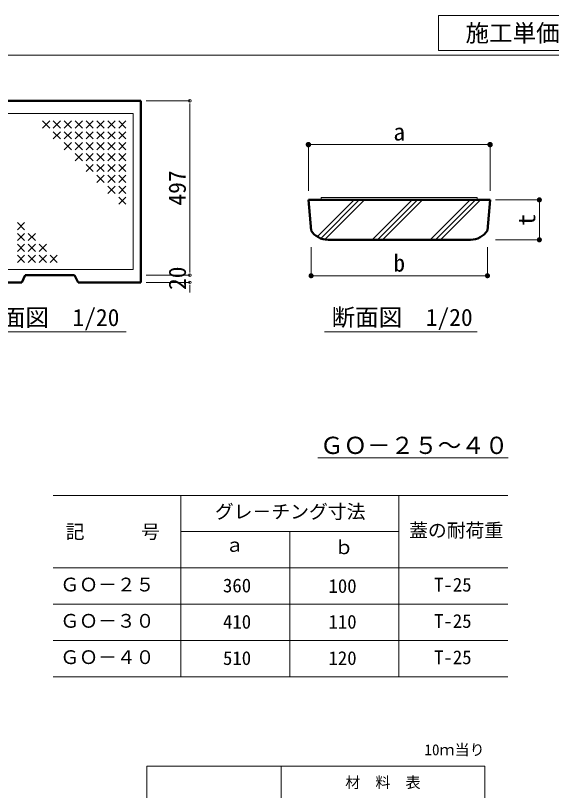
# Model space of a CAD drawing. Units: millimetres at full size, sheet at 1:10; details may follow other scales. Extents: x 130 to 2868, y 2298 to 4165.
# Drawn here: x 1548 to 2285, y 3097 to 4165 of the extents above; entities that cross this region are included whole.
import ezdxf
from ezdxf.enums import TextEntityAlignment as Align

# ---------------------------------------------------------------- set-up
doc = ezdxf.new("R2010")
doc.units = ezdxf.units.MM
doc.header["$LTSCALE"] = 10
doc.linetypes.add('USER1', pattern=[120, 60, -60])
doc.linetypes.add('USER2', pattern=[50, 37.5, -12.5])
for name, color, linetype, lineweight in [('0_2', 7, 'Continuous', 13), ('_0-0_', 7, 'Continuous', 13), ('D-DCR', 7, 'Continuous', 13), ('D-STR', 1, 'Continuous', 50), ('ハッチ', 4, 'Continuous', 13), ('寸法', 1, 'Continuous', 13)]:
    doc.layers.add(name, color=color, linetype=linetype, lineweight=lineweight)
doc.styles.add('ＭＳ ゴシック', font='')
doc.styles.get('ＭＳ ゴシック').set_extended_font_data('MS Gothic')

# ---------------------------------------------------------------- blocks, each defined once
blk = doc.blocks.new('filled_dot')
at = {"color": 0, "linetype": 'Continuous', "lineweight": -2, "const_width": 1.25}
blk.add_lwpolyline([(-0.625, 0, 1), (0.625, 0, 1)], format="xyb", close=True, dxfattribs=at)

msp = doc.modelspace()

# ---------------------------------------------------------------- linework, layer by layer
at = {"layer": '0_2'}
for p, q in [((1728.09, 3131.02), (1728.09, 2792.02)), ((1728.09, 3131.02), (2193.09, 3131.02)), ((1913.09, 3131.02), (1913.09, 2792.02)), ((2193.09, 3131.02), (2193.09, 2792.02))]:
    msp.add_line(p, q, dxfattribs=at)
at = {"layer": '_0-0_'}
for p, q in [((2129.44, 4164.84), (2868.46, 4164.84)), ((2129.44, 4164.84), (2129.44, 4116.47)), ((2129.44, 4116.47), (2868.46, 4116.47))]:
    msp.add_line(p, q, dxfattribs=at)
at = {"layer": '_0-0_', "color": 6}
msp.add_lwpolyline([(2868.46, 4109.98), (130.34, 4109.98), (130.34, 2298.17), (2868.46, 2298.17)], close=True, dxfattribs=at)
at = {"layer": 'D-DCR'}
for p, q in [((1709.6, 4029.78), (1480.11, 4029.78)), ((1709.6, 3814.78), (1709.6, 4029.78)), ((1584.6, 4009.78), (1594.6, 4019.78)), ((1584.6, 4019.78), (1594.6, 4009.78)), ((1599.6, 4009.78), (1609.6, 4019.78)), ((1599.6, 4019.78), (1609.6, 4009.78)), ((1614.6, 4009.78), (1624.6, 4019.78)), ((1614.6, 4019.78), (1624.6, 4009.78)), ((1629.6, 4009.78), (1639.6, 4019.78)), ((1629.6, 4019.78), (1639.6, 4009.78)), ((1644.6, 4009.78), (1654.6, 4019.78)), ((1644.6, 4019.78), (1654.6, 4009.78)), ((1659.6, 4009.78), (1669.6, 4019.78)), ((1659.6, 4019.78), (1669.6, 4009.78)), ((1674.6, 4009.78), (1684.6, 4019.78)), ((1674.6, 4019.78), (1684.6, 4009.78)), ((1689.6, 4009.78), (1699.6, 4019.78)), ((1689.6, 4019.78), (1699.6, 4009.78)), ((1599.6, 3994.78), (1609.6, 4004.78)), ((1599.6, 4004.78), (1609.6, 3994.78)), ((1614.6, 3994.78), (1624.6, 4004.78)), ((1614.6, 4004.78), (1624.6, 3994.78)), ((1629.6, 3994.78), (1639.6, 4004.78)), ((1629.6, 4004.78), (1639.6, 3994.78)), ((1644.6, 3994.78), (1654.6, 4004.78)), ((1644.6, 4004.78), (1654.6, 3994.78)), ((1659.6, 3994.78), (1669.6, 4004.78)), ((1659.6, 4004.78), (1669.6, 3994.78)), ((1674.6, 3994.78), (1684.6, 4004.78)), ((1674.6, 4004.78), (1684.6, 3994.78)), ((1689.6, 3994.78), (1699.6, 4004.78)), ((1689.6, 4004.78), (1699.6, 3994.78)), ((1614.6, 3979.78), (1624.6, 3989.78)), ((1614.6, 3989.78), (1624.6, 3979.78)), ((1629.6, 3979.78), (1639.6, 3989.78)), ((1629.6, 3989.78), (1639.6, 3979.78)), ((1644.6, 3979.78), (1654.6, 3989.78)), ((1644.6, 3989.78), (1654.6, 3979.78)), ((1659.6, 3979.78), (1669.6, 3989.78)), ((1659.6, 3989.78), (1669.6, 3979.78)), ((1674.6, 3979.78), (1684.6, 3989.78)), ((1674.6, 3989.78), (1684.6, 3979.78)), ((1689.6, 3979.78), (1699.6, 3989.78)), ((1689.6, 3989.78), (1699.6, 3979.78)), ((1629.6, 3964.78), (1639.6, 3974.78)), ((1629.6, 3974.78), (1639.6, 3964.78)), ((1644.6, 3964.78), (1654.6, 3974.78)), ((1644.6, 3974.78), (1654.6, 3964.78)), ((1659.6, 3964.78), (1669.6, 3974.78)), ((1659.6, 3974.78), (1669.6, 3964.78)), ((1674.6, 3964.78), (1684.6, 3974.78)), ((1674.6, 3974.78), (1684.6, 3964.78)), ((1689.6, 3964.78), (1699.6, 3974.78)), ((1689.6, 3974.78), (1699.6, 3964.78)), ((1644.6, 3949.78), (1654.6, 3959.78)), ((1644.6, 3959.78), (1654.6, 3949.78)), ((1659.6, 3949.78), (1669.6, 3959.78)), ((1659.6, 3959.78), (1669.6, 3949.78)), ((1674.6, 3949.78), (1684.6, 3959.78)), ((1674.6, 3959.78), (1684.6, 3949.78)), ((1689.6, 3949.78), (1699.6, 3959.78)), ((1689.6, 3959.78), (1699.6, 3949.78)), ((1659.6, 3934.78), (1669.6, 3944.78)), ((1659.6, 3944.78), (1669.6, 3934.78)), ((1674.6, 3934.78), (1684.6, 3944.78)), ((1674.6, 3944.78), (1684.6, 3934.78)), ((1689.6, 3934.78), (1699.6, 3944.78)), ((1689.6, 3944.78), (1699.6, 3934.78)), ((1674.6, 3919.78), (1684.6, 3929.78)), ((1674.6, 3929.78), (1684.6, 3919.78)), ((1689.6, 3919.78), (1699.6, 3929.78)), ((1689.6, 3929.78), (1699.6, 3919.78)), ((1689.6, 3914.78), (1699.6, 3904.78)), ((1689.6, 3904.78), (1699.6, 3914.78)), ((1560.11, 3879.78), (1550.11, 3869.78)), ((1560.11, 3869.78), (1550.11, 3879.78)), ((1560.11, 3864.78), (1550.11, 3854.78)), ((1560.11, 3854.78), (1550.11, 3864.78)), ((1575.11, 3864.78), (1565.11, 3854.78)), ((1575.11, 3854.78), (1565.11, 3864.78)), ((1560.11, 3849.78), (1550.11, 3839.78)), ((1560.11, 3839.78), (1550.11, 3849.78)), ((1575.11, 3849.78), (1565.11, 3839.78)), ((1575.11, 3839.78), (1565.11, 3849.78)), ((1590.11, 3849.78), (1580.11, 3839.78)), ((1590.11, 3839.78), (1580.11, 3849.78)), ((1560.11, 3834.78), (1550.11, 3824.78)), ((1560.11, 3824.78), (1550.11, 3834.78)), ((1575.11, 3834.78), (1565.11, 3824.78)), ((1575.11, 3824.78), (1565.11, 3834.78)), ((1590.11, 3834.78), (1580.11, 3824.78)), ((1590.11, 3824.78), (1580.11, 3834.78)), ((1605.11, 3834.78), (1595.11, 3824.78)), ((1605.11, 3824.78), (1595.11, 3834.78)), ((1709.6, 3814.78), (1480.11, 3814.78))]:
    msp.add_line(p, q, dxfattribs=at)
at = {"layer": 'D-DCR', "linetype": 'USER1'}
for p, q in [((2182.85, 3914.38), (1968.36, 3914.38)), ((1968.36, 3914.38), (1968.36, 3910.88)), ((2182.85, 3914.38), (2182.85, 3910.88))]:
    msp.add_line(p, q, dxfattribs=at)
at = {"layer": 'D-STR'}
for p, q in [((1469.85, 4047.28), (1719.85, 4047.28)), ((1719.85, 4047.28), (1719.85, 3797.28)), ((1950.65, 3910.88), (2200.56, 3910.88)), ((1950.65, 3910.88), (1954.29, 3868.8)), ((2200.56, 3910.88), (2196.92, 3868.8)), ((1977.6, 3855.88), (2173.6, 3855.88)), ((1561.1, 3807.28), (1556.1, 3797.28)), ((1561.1, 3807.28), (1628.6, 3807.28)), ((1628.6, 3807.28), (1633.6, 3797.28)), ((1556.1, 3797.28), (1469.85, 3797.28)), ((1633.6, 3797.28), (1719.85, 3797.28))]:
    msp.add_line(p, q, dxfattribs=at)
for centre, start, end in [((1977.6, 3883.38), 212.0156, 270), ((2173.6, 3883.38), 270, 327.9844)]:
    msp.add_arc(centre, 27.5, start, end, dxfattribs=at)
at = {"layer": 'ハッチ'}
for p, q in [((1962.84, 3860.18), (2013.55, 3910.88)), ((1967.53, 3857.79), (2020.62, 3910.88)), ((2038.43, 3855.88), (2093.43, 3910.88)), ((2045.5, 3855.88), (2100.5, 3910.88)), ((2118.31, 3855.88), (2173.31, 3910.88)), ((2125.38, 3855.88), (2180.38, 3910.88))]:
    msp.add_line(p, q, dxfattribs=at)
at = {"layer": 'ハッチ', "linetype": 'USER2'}
for p, q in [((1973.06, 3856.26), (2027.69, 3910.88)), ((2052.57, 3855.88), (2107.57, 3910.88)), ((2132.45, 3855.88), (2187.45, 3910.88))]:
    msp.add_line(p, q, dxfattribs=at)
at = {"layer": '寸法'}
for p, q in [((1727.35, 4047.28), (1787.55, 4047.28)), ((1787.55, 4043.78), (1787.55, 4040.28)), ((1787.55, 4040.28), (1787.55, 3814.28)), ((1950.6, 3987.01), (2200.56, 3987.01)), ((1950.6, 3923.19), (1950.6, 3987.01)), ((2200.56, 3923.19), (2200.56, 3987.01)), ((2208.1, 3910.88), (2268.3, 3910.88)), ((2268.3, 3910.88), (2268.3, 3855.88)), ((2208.1, 3855.88), (2268.3, 3855.88)), ((1954.3, 3845.67), (1954.3, 3806.44)), ((2196.92, 3845.67), (2196.92, 3806.44)), ((1787.55, 3814.28), (1787.55, 3821.28)), ((1787.55, 3810.78), (1787.55, 3814.28)), ((1787.55, 3810.78), (1787.55, 3814.28)), ((1727.35, 3807.28), (1787.55, 3807.28)), ((1727.35, 3807.28), (1787.55, 3807.28)), ((2196.92, 3806.44), (1954.3, 3806.44)), ((1727.35, 3797.28), (1787.55, 3797.28)), ((1787.55, 3793.78), (1787.55, 3790.28)), ((1787.55, 3790.28), (1787.55, 3783.28))]:
    msp.add_line(p, q, dxfattribs=at)
at = {"layer": '寸法', "color": 3}
for p, q in [((1491.63, 3729.31), (1699.93, 3729.31)), ((1972.85, 3729.31), (2182.87, 3729.31)), ((1963.58, 3555.81), (2225.57, 3555.81)), ((1599.62, 3503.94), (2224.85, 3503.94)), ((1774.85, 3503.78), (1774.85, 3253.94)), ((2074.85, 3503.78), (2074.85, 3253.94)), ((1774.85, 3453.94), (2074.85, 3453.94)), ((1924.85, 3454.25), (1924.85, 3253.94)), ((1599.62, 3403.94), (2224.85, 3403.94)), ((1599.62, 3353.94), (2224.85, 3353.94)), ((1599.62, 3303.94), (2224.85, 3303.94)), ((1599.62, 3253.94), (2224.85, 3253.94))]:
    msp.add_line(p, q, dxfattribs=at)
at = {"layer": '寸法'}
for centre, start, end in [((1787.55, 4047.28), 90, 270), ((1787.55, 4047.28), 270, 90), ((1787.55, 3807.28), 90, 270), ((1787.55, 3807.28), 90, 270), ((1787.55, 3807.28), 270, 90), ((1787.55, 3807.28), 270, 90), ((1787.55, 3797.28), 90, 270), ((1787.55, 3797.28), 270, 90)]:
    msp.add_arc(centre, 1.75, start, end, dxfattribs=at)

# ---------------------------------------------------------------- block references
for p, xscale, yscale in [((1950.6, 3987.01), 3, 3), ((1954.3, 3806.44), 2.8, 2.8)]:
    msp.add_blockref('filled_dot', p, dxfattribs=dict(at, xscale=xscale, yscale=yscale))
for p, xscale, yscale, rotation in [((2200.56, 3987.01), 3, 3, 180), ((2268.3, 3910.88), 2.8, 2.8, 270), ((2268.3, 3855.88), 2.8, 2.8, 90), ((2196.92, 3806.44), 2.8, 2.8, 180)]:
    msp.add_blockref('filled_dot', p, dxfattribs=dict(at, xscale=xscale, yscale=yscale, rotation=rotation))

# ---------------------------------------------------------------- texts
at = {"layer": '_0-0_', "style": 'ＭＳ ゴシック'}
for s, height, p in [('施工単価コ－ド', 23.74, (2280.04, 4140.66)), ('材\u3000料\u3000表', 15.19, (2053.09, 3108.52))]:
    msp.add_text(s, height=height, dxfattribs=at).set_placement(p, align=Align.MIDDLE_CENTER)
msp.add_text('10ｍ当り', height=15.19, dxfattribs=at).set_placement((2193.09, 3153.52), align=Align.MIDDLE_RIGHT)
at = {"layer": '寸法', "style": 'ＭＳ ゴシック'}
for s, p in [('a', (2075.58, 4004.51)), ('b', (2075.61, 3823.94))]:
    msp.add_text(s, height=23.74, dxfattribs=at).set_placement(p, align=Align.MIDDLE_CENTER)
at = {"layer": '寸法', "color": 3, "style": 'ＭＳ ゴシック'}
for s, p in [('497', (1770.05, 3927.28)), ('20', (1770.22, 3802.92))]:
    msp.add_text(s, height=23.74, rotation=90, dxfattribs=at).set_placement(p, align=Align.MIDDLE_CENTER)
at = {"layer": '寸法', "style": 'ＭＳ ゴシック'}
msp.add_text('t', height=23.74, rotation=90, dxfattribs=at).set_placement((2250.8, 3883.38), align=Align.MIDDLE_CENTER)
at = {"layer": '寸法', "color": 3, "style": 'ＭＳ ゴシック'}
for s, height, p in [('平面図\u30001/20', 23.74, (1496.44, 3729.94)), ('断面図\u30001/20', 23.74, (1982.48, 3730.13)), ('ＧＯ－２５～４０', 23.74, (1966.59, 3553.81)), ('グレ－チング寸法', 18.99, (1821.9, 3466.32)), ('記\u3000\u3000\u3000号', 18.99, (1616.63, 3438.71)), ('蓋の耐荷重', 18.99, (2089.1, 3440.53)), ('ａ', 18.99, (1836.08, 3420.44)), ('ｂ', 18.99, (1986.53, 3417.25)), ('ＧＯ－２５', 18.99, (1609.25, 3365.88)), ('360', 18.99, (1833.02, 3364.61)), ('100', 18.99, (1978.15, 3363.89)), ('T-25', 18.99, (2123.41, 3365.67)), ('ＧＯ－３０', 18.99, (1609.25, 3315.88)), ('410', 18.99, (1833.02, 3314.61)), ('110', 18.99, (1978.15, 3314.61)), ('T-25', 18.99, (2123.41, 3315.67)), ('ＧＯ－４０', 18.99, (1609.25, 3265.88)), ('510', 18.99, (1833.02, 3264.61)), ('120', 18.99, (1978.15, 3264.61)), ('T-25', 18.99, (2123.41, 3265.67))]:
    msp.add_text(s, height=height, dxfattribs=at).set_placement(p, align=Align.BOTTOM_LEFT)

doc.saveas('drawing.dxf')
